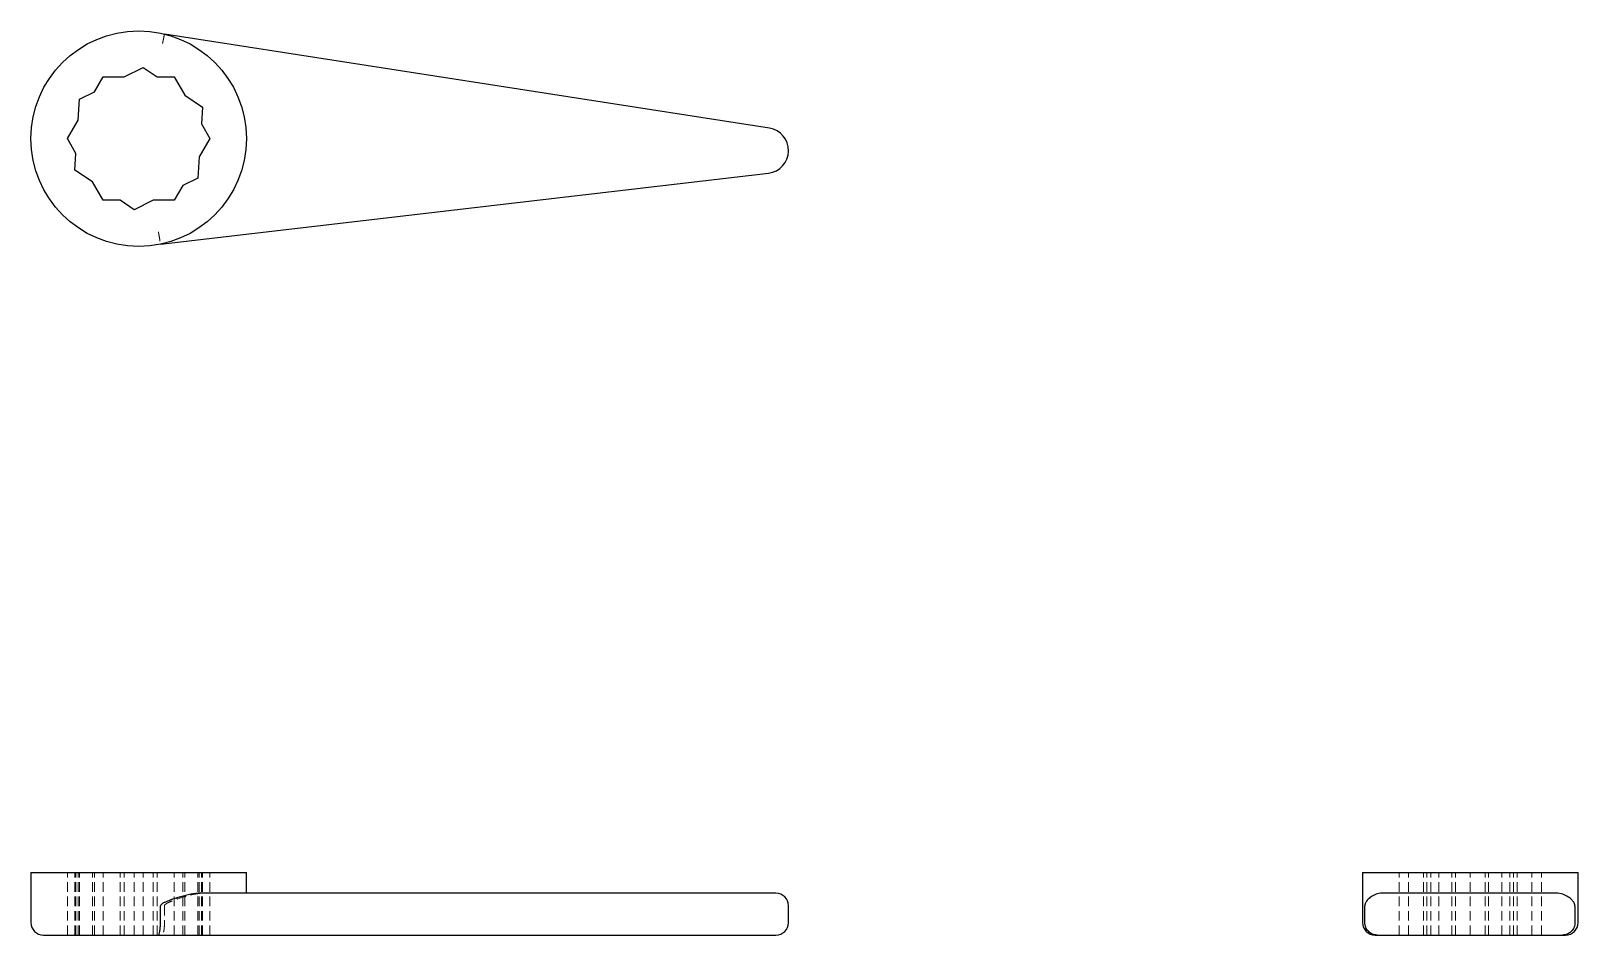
# Model space of a CAD drawing. Header units: millimetres. Extents: x 33 to 237, y 53 to 172.
import ezdxf

# ---------------------------------------------------------------- set-up
doc = ezdxf.new("R2010")
doc.units = ezdxf.units.MM
doc.linetypes.add('HIDDEN', pattern=[1.905, 1.27, -0.635])

msp = doc.modelspace()

# ---------------------------------------------------------------- linework, layer by layer
at = {"color": 7, "linetype": 'Continuous', "lineweight": 25}
for p, q in [((130.47, 159.38), (50.62, 171.81)), ((41.4, 164.2), (42.52, 166.14)), ((42.52, 166.14), (45.31, 166.14)), ((45.31, 166.14), (47.82, 167.38)), ((47.82, 167.38), (49.68, 166.14)), ((49.68, 166.14), (51.92, 166.14)), ((51.92, 166.14), (53.32, 163.72)), ((39.39, 163.21), (41.4, 164.2)), ((53.32, 163.72), (55.64, 162.17)), ((39.22, 160.42), (39.39, 163.21)), ((55.64, 162.17), (55.5, 159.94)), ((37.82, 158), (39.22, 160.42)), ((55.5, 159.94), (56.62, 158)), ((38.94, 156.06), (37.82, 158)), ((56.62, 158), (55.22, 155.58)), ((38.8, 153.83), (38.94, 156.06)), ((55.22, 155.58), (55.05, 152.79)), ((41.12, 152.28), (38.8, 153.83)), ((50.1, 144.07), (130.36, 153.45)), ((42.52, 149.86), (41.12, 152.28)), ((53.04, 151.8), (51.92, 149.86)), ((55.05, 152.79), (53.04, 151.8)), ((44.76, 149.86), (42.52, 149.86)), ((46.62, 148.62), (44.76, 149.86)), ((49.13, 149.86), (46.62, 148.62)), ((51.92, 149.86), (49.13, 149.86)), ((33, 61.14), (33, 54.52)), ((33, 61.14), (61.44, 61.14)), ((61.44, 58.38), (61.44, 61.14)), ((208.78, 61.14), (208.78, 54.52)), ((208.78, 61.14), (223, 61.14)), ((223, 61.14), (237.22, 61.14)), ((237.22, 54.52), (237.22, 61.14)), ((130.16, 58.38), (55.39, 58.38)), ((131.34, 58.38), (130.16, 58.38)), ((220.1, 58.38), (211.36, 58.38)), ((222.74, 58.38), (220.1, 58.38)), ((234.32, 58.38), (222.74, 58.38)), ((50.1, 54.52), (50.1, 56.72)), ((133, 54.52), (133, 56.72)), ((209.07, 54.52), (209.07, 56.72)), ((236.81, 56.72), (236.81, 54.52)), ((34.66, 52.86), (49.83, 52.86)), ((49.83, 52.86), (130.16, 52.86)), ((130.16, 52.86), (131.34, 52.86)), ((210.44, 52.86), (210.71, 52.86)), ((210.71, 52.86), (220.1, 52.86)), ((220.1, 52.86), (222.74, 52.86)), ((222.74, 52.86), (235.18, 52.86)), ((235.18, 52.86), (235.56, 52.86))]:
    msp.add_line(p, q, dxfattribs=at)
at = {"color": 7, "linetype": 'HIDDEN', "lineweight": 18}
for p, q in [((37.82, 52.86), (37.82, 61.14)), ((38.8, 52.86), (38.8, 61.14)), ((38.94, 52.86), (38.94, 61.14)), ((39.22, 52.86), (39.22, 61.14)), ((39.39, 52.86), (39.39, 61.14)), ((41.12, 52.86), (41.12, 61.14)), ((41.4, 52.86), (41.4, 61.14)), ((42.52, 52.86), (42.52, 61.14)), ((44.76, 52.86), (44.76, 61.14)), ((45.31, 52.86), (45.31, 61.14)), ((46.62, 52.86), (46.62, 61.14)), ((47.82, 52.86), (47.82, 61.14)), ((49.13, 52.86), (49.13, 61.14)), ((49.68, 52.86), (49.68, 61.14)), ((51.92, 52.86), (51.92, 61.14)), ((53.04, 52.86), (53.04, 61.14)), ((53.32, 52.86), (53.32, 61.14)), ((55.05, 52.86), (55.05, 61.14)), ((55.22, 52.86), (55.22, 61.14)), ((55.5, 52.86), (55.5, 61.14)), ((55.64, 52.86), (55.64, 61.14)), ((56.62, 52.86), (56.62, 61.14)), ((213.62, 52.86), (213.62, 61.14)), ((214.86, 52.86), (214.86, 61.14)), ((216.8, 52.86), (216.8, 61.14)), ((217.28, 52.86), (217.28, 61.14)), ((217.79, 52.86), (217.79, 61.14)), ((218.83, 52.86), (218.83, 61.14)), ((220.58, 52.86), (220.58, 61.14)), ((221.06, 52.86), (221.06, 61.14)), ((223, 52.86), (223, 61.14)), ((224.94, 52.86), (224.94, 61.14)), ((225.42, 52.86), (225.42, 61.14)), ((227.17, 52.86), (227.17, 61.14)), ((228.21, 52.86), (228.21, 61.14)), ((228.72, 52.86), (228.72, 61.14)), ((229.2, 52.86), (229.2, 61.14)), ((231.14, 52.86), (231.14, 61.14)), ((232.38, 52.86), (232.38, 61.14)), ((50.62, 56.72), (50.62, 54.52))]:
    msp.add_line(p, q, dxfattribs=at)
at = {"color": 7, "linetype": 'Continuous', "lineweight": 25}
msp.add_circle((47.22, 158), 14.22, dxfattribs=at)
for centre, radius, start, end in [((130.01, 156.42), 2.99, 276.6637, 81.1525), ((131.34, 56.72), 1.66, 0, 90), ((34.66, 54.52), 1.66, 180, 270), ((131.34, 54.52), 1.66, 270, 0), ((210.44, 54.52), 1.66, 180, 270), ((235.56, 54.52), 1.66, 270, 0)]:
    msp.add_arc(centre, radius, start, end, dxfattribs=at)
at = {"color": 7, "linetype": 'HIDDEN', "lineweight": 18}
for points, knots in [([(50.62, 171.81), (50.62, 171.81), (50.62, 171.77), (50.58, 171.6), (50.56, 171.49), (50.5, 171.19), (50.46, 171.01), (50.38, 170.62), (50.34, 170.4), (50.3, 170.19), (50.3, 170.18), (50.3, 170.18)], [-0.4718968, -0.4718968, -0.4718968, -0.4718968, -0.3548029, -0.3548029, -0.2376518, -0.2376518, -0.1203839, -0.1203839, 0, 0, 0.0010951, 0.0010951, 0.0010951, 0.0010951]), ([(49.83, 145.71), (49.83, 145.71), (49.83, 145.71), (49.87, 145.49), (49.9, 145.27), (49.97, 144.87), (50, 144.69), (50.04, 144.4), (50.06, 144.28), (50.09, 144.12), (50.1, 144.07), (50.1, 144.07)], [-0.9448888, -0.9448888, -0.9448888, -0.9448888, -0.9437937, -0.9437937, -0.8234098, -0.8234098, -0.7061419, -0.7061419, -0.5889908, -0.5889908, -0.4718968, -0.4718968, -0.4718968, -0.4718968]), ([(50.62, 56.72), (50.62, 56.79), (50.67, 56.85), (50.76, 56.93), (50.81, 56.97), (50.97, 57.07), (51.08, 57.13), (51.42, 57.29), (51.65, 57.38), (52.34, 57.64), (52.79, 57.79), (53.68, 58.05), (54.12, 58.16), (54.98, 58.33), (55.41, 58.38), (55.82, 58.38)], [0, 0, 0, 0, 0.03125, 0.03125, 0.0625, 0.0625, 0.125, 0.125, 0.25, 0.25, 0.5, 0.5, 0.75, 0.75, 1, 1, 1, 1]), ([(50.62, 54.52), (50.62, 54.3), (50.62, 54.09), (50.58, 53.69), (50.56, 53.51), (50.5, 53.2), (50.46, 53.08), (50.38, 52.91), (50.34, 52.86), (50.3, 52.86), (50.3, 52.86), (50.3, 52.86)], [-0.4718968, -0.4718968, -0.4718968, -0.4718968, -0.3548029, -0.3548029, -0.2376518, -0.2376518, -0.1203839, -0.1203839, 0, 0, 0.0010951, 0.0010951, 0.0010951, 0.0010951])]:
    msp.add_open_spline(points, degree=3, knots=knots, dxfattribs=at)
at = {"color": 7, "linetype": 'Continuous', "lineweight": 25}
for points, knots in [([(55.39, 58.38), (54.96, 58.38), (54.53, 58.33), (53.65, 58.16), (53.2, 58.05), (52.29, 57.79), (51.82, 57.64), (51.13, 57.37), (50.9, 57.28), (50.56, 57.13), (50.44, 57.07), (50.28, 56.97), (50.23, 56.93), (50.14, 56.84), (50.1, 56.79), (50.1, 56.72)], [0, 0, 0, 0, 0.25, 0.25, 0.5, 0.5, 0.75, 0.75, 0.875, 0.875, 0.9375, 0.9375, 0.96875, 0.96875, 1, 1, 1, 1]), ([(211.36, 58.38), (211.06, 58.38), (210.79, 58.33), (210.31, 58.16), (210.09, 58.05), (209.7, 57.79), (209.54, 57.64), (209.33, 57.37), (209.26, 57.28), (209.18, 57.13), (209.15, 57.07), (209.11, 56.97), (209.1, 56.93), (209.08, 56.84), (209.07, 56.79), (209.07, 56.72)], [0, 0, 0, 0, 0.25, 0.25, 0.5, 0.5, 0.75, 0.75, 0.875, 0.875, 0.9375, 0.9375, 0.96875, 0.96875, 1, 1, 1, 1]), ([(236.81, 56.72), (236.81, 56.79), (236.8, 56.85), (236.77, 56.93), (236.76, 56.97), (236.72, 57.07), (236.69, 57.13), (236.59, 57.29), (236.51, 57.38), (236.28, 57.64), (236.09, 57.79), (235.68, 58.05), (235.45, 58.16), (234.93, 58.33), (234.63, 58.38), (234.32, 58.38)], [0, 0, 0, 0, 0.03125, 0.03125, 0.0625, 0.0625, 0.125, 0.125, 0.25, 0.25, 0.5, 0.5, 0.75, 0.75, 1, 1, 1, 1]), ([(49.83, 52.86), (49.83, 52.86), (49.83, 52.86), (49.87, 52.86), (49.9, 52.91), (49.97, 53.08), (50, 53.2), (50.04, 53.51), (50.06, 53.69), (50.09, 54.09), (50.1, 54.3), (50.1, 54.52)], [-0.9448888, -0.9448888, -0.9448888, -0.9448888, -0.9437937, -0.9437937, -0.8234098, -0.8234098, -0.7061419, -0.7061419, -0.5889908, -0.5889908, -0.4718968, -0.4718968, -0.4718968, -0.4718968]), ([(210.71, 52.86), (210.71, 52.86), (210.71, 52.86), (210.49, 52.86), (210.27, 52.91), (209.87, 53.08), (209.69, 53.2), (209.4, 53.51), (209.28, 53.69), (209.12, 54.09), (209.07, 54.3), (209.07, 54.52)], [-0.9448888, -0.9448888, -0.9448888, -0.9448888, -0.9437937, -0.9437937, -0.8234098, -0.8234098, -0.7061419, -0.7061419, -0.5889908, -0.5889908, -0.4718968, -0.4718968, -0.4718968, -0.4718968]), ([(236.81, 54.52), (236.81, 54.3), (236.77, 54.09), (236.6, 53.69), (236.49, 53.51), (236.19, 53.2), (236.01, 53.08), (235.62, 52.91), (235.4, 52.86), (235.19, 52.86), (235.18, 52.86), (235.18, 52.86)], [-0.4718968, -0.4718968, -0.4718968, -0.4718968, -0.3548029, -0.3548029, -0.2376518, -0.2376518, -0.1203839, -0.1203839, 0, 0, 0.0010951, 0.0010951, 0.0010951, 0.0010951])]:
    msp.add_open_spline(points, degree=3, knots=knots, dxfattribs=at)

doc.saveas('drawing.dxf')
